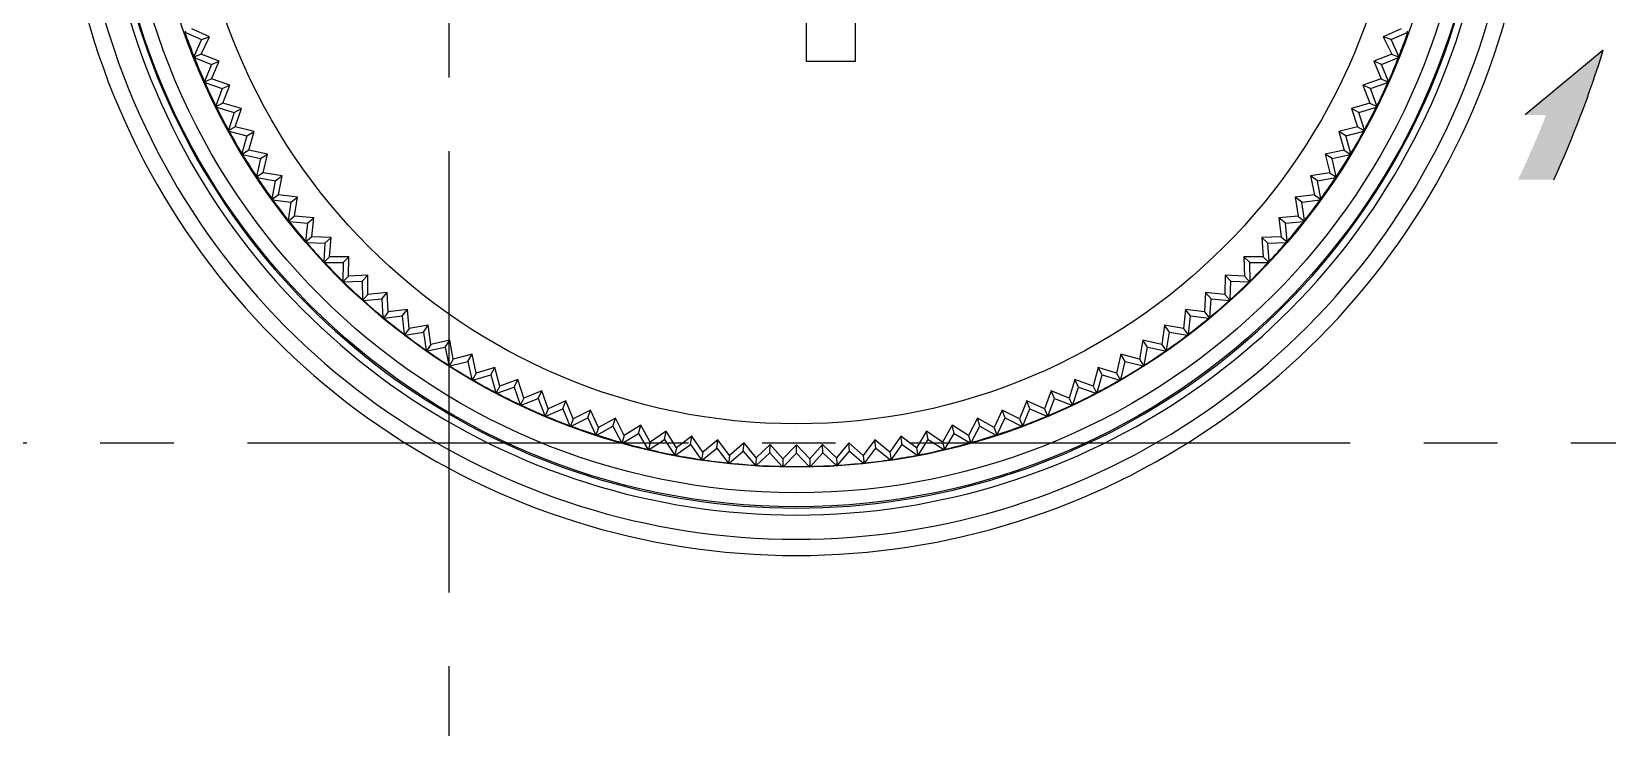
# Model space of a CAD drawing. Extents: x -329 to 5579, y -1942 to 3105.
# Drawn here: x 2122.11 to 2156.13, y -1506.68 to -1491.67 of the extents above; entities that cross this region are included whole.
import ezdxf

# ---------------------------------------------------------------- set-up
doc = ezdxf.new("R2010")
doc.units = 0
doc.linetypes.add('CENTER', pattern=[17.8, 10.75, -2.35, 2.35, -2.35])
doc.linetypes.add('CENTER2', pattern=[28.575, 19.05, -3.175, 3.175, -3.175])
doc.layers.get('0').update_dxf_attribs({"linetype": 'CONTINUOUS'})
for name, color, linetype in [('3', 112, 'CENTER'), ('KNOB_ROTARY9DXF_CONTINUOUS', 7, 'CONTINUOUS'), ('TOP_CASE-90ADXF_CONTINUOUS', 7, 'CONTINUOUS')]:
    doc.layers.add(name, color=color, linetype=linetype)

msp = doc.modelspace()

# ---------------------------------------------------------------- hatches: boundary and pattern name
h = msp.add_hatch(color=256)
h.dxf.hatch_style = 1
h.paths.add_polyline_path([(2154.971, -1494.865, 0.031781), (2156.04, -1492.065), (2154.353, -1493.465), (2154.806, -1493.465, -0.016662), (2154.199, -1494.865), (2154.971, -1494.865)], is_closed=False)

# ---------------------------------------------------------------- linework, layer by layer
msp.add_line((2156.04, -1492.065), (2154.353, -1493.465))
msp.add_arc((2133.502, -1485.065), 23.6, 335.4647, 342.7459)
at = {"layer": '3', "linetype": 'CENTER2', "ltscale": 0.5}
for p, q in [((2131.119, -1918.106), (2131.119, -1400.26)), ((2322.028, -1500.546), (1940.16, -1500.546))]:
    msp.add_line(p, q, dxfattribs=at)
at = {"layer": 'KNOB_ROTARY9DXF_CONTINUOUS', "color": 7, "linetype": 'CONTINUOUS'}
for p, q in [((2139.886, -1487.59), (2139.886, -1492.315)), ((2138.836, -1492.315), (2138.836, -1488.333)), ((2125.415, -1491.677), (2125.44, -1491.655)), ((2125.415, -1491.677), (2125.778, -1491.841)), ((2125.948, -1491.778), (2125.564, -1491.611)), ((2125.778, -1491.841), (2125.61, -1492.202)), ((2125.766, -1492.154), (2125.948, -1491.778)), ((2125.778, -1491.841), (2125.948, -1491.778)), ((2151.673, -1491.611), (2151.29, -1491.778)), ((2151.46, -1491.841), (2151.29, -1491.778)), ((2151.29, -1491.778), (2151.472, -1492.154)), ((2151.46, -1491.841), (2151.823, -1491.677)), ((2151.628, -1492.202), (2151.46, -1491.841)), ((2151.798, -1491.655), (2151.823, -1491.677)), ((2125.643, -1492.203), (2125.61, -1492.202)), ((2125.62, -1492.226), (2125.643, -1492.203)), ((2125.62, -1492.226), (2125.989, -1492.374)), ((2125.766, -1492.154), (2125.643, -1492.203)), ((2126.156, -1492.304), (2125.766, -1492.154)), ((2151.472, -1492.154), (2151.082, -1492.304)), ((2151.248, -1492.374), (2151.618, -1492.226)), ((2151.472, -1492.154), (2151.594, -1492.203)), ((2151.628, -1492.202), (2151.594, -1492.203)), ((2151.594, -1492.203), (2151.618, -1492.226)), ((2125.989, -1492.374), (2125.837, -1492.742)), ((2125.989, -1492.374), (2126.156, -1492.304)), ((2125.99, -1492.688), (2126.156, -1492.304)), ((2139.886, -1492.315), (2138.836, -1492.315)), ((2151.248, -1492.374), (2151.082, -1492.304)), ((2151.082, -1492.304), (2151.247, -1492.688)), ((2151.401, -1492.742), (2151.248, -1492.374)), ((2125.87, -1492.741), (2125.837, -1492.742)), ((2125.847, -1492.766), (2125.87, -1492.741)), ((2125.847, -1492.766), (2126.223, -1492.898)), ((2125.99, -1492.688), (2125.87, -1492.741)), ((2126.386, -1492.821), (2125.99, -1492.688)), ((2126.223, -1492.898), (2126.085, -1493.272)), ((2126.223, -1492.898), (2126.386, -1492.821)), ((2126.237, -1493.212), (2126.386, -1492.821)), ((2151.247, -1492.688), (2150.851, -1492.821)), ((2151.015, -1492.898), (2150.851, -1492.821)), ((2150.851, -1492.821), (2151.001, -1493.212)), ((2151.015, -1492.898), (2151.39, -1492.766)), ((2151.152, -1493.272), (2151.015, -1492.898)), ((2151.247, -1492.688), (2151.368, -1492.741)), ((2151.401, -1492.742), (2151.368, -1492.741)), ((2151.368, -1492.741), (2151.39, -1492.766)), ((2126.119, -1493.27), (2126.085, -1493.272)), ((2126.097, -1493.296), (2126.119, -1493.27)), ((2126.097, -1493.296), (2126.478, -1493.412)), ((2126.237, -1493.212), (2126.119, -1493.27)), ((2126.638, -1493.329), (2126.237, -1493.212)), ((2151.001, -1493.212), (2150.6, -1493.329)), ((2150.76, -1493.412), (2151.14, -1493.296)), ((2151.001, -1493.212), (2151.119, -1493.27)), ((2151.152, -1493.272), (2151.119, -1493.27)), ((2151.119, -1493.27), (2151.14, -1493.296)), ((2126.478, -1493.412), (2126.356, -1493.791)), ((2126.478, -1493.412), (2126.638, -1493.329)), ((2126.505, -1493.725), (2126.638, -1493.329)), ((2150.76, -1493.412), (2150.6, -1493.329)), ((2150.6, -1493.329), (2150.732, -1493.725)), ((2150.881, -1493.791), (2150.76, -1493.412)), ((2126.39, -1493.788), (2126.356, -1493.791)), ((2126.369, -1493.815), (2126.39, -1493.788)), ((2126.369, -1493.815), (2126.754, -1493.915)), ((2126.505, -1493.725), (2126.39, -1493.788)), ((2126.911, -1493.825), (2126.505, -1493.725)), ((2126.754, -1493.915), (2126.649, -1494.299)), ((2126.754, -1493.915), (2126.911, -1493.825)), ((2126.795, -1494.226), (2126.911, -1493.825)), ((2150.732, -1493.725), (2150.327, -1493.825)), ((2150.483, -1493.915), (2150.327, -1493.825)), ((2150.327, -1493.825), (2150.443, -1494.226)), ((2150.483, -1493.915), (2150.869, -1493.815)), ((2150.589, -1494.299), (2150.483, -1493.915)), ((2150.732, -1493.725), (2150.848, -1493.788)), ((2150.881, -1493.791), (2150.848, -1493.788)), ((2150.848, -1493.788), (2150.869, -1493.815)), ((2126.682, -1494.294), (2126.649, -1494.299)), ((2126.663, -1494.322), (2126.682, -1494.294)), ((2126.663, -1494.322), (2127.052, -1494.406)), ((2126.795, -1494.226), (2126.682, -1494.294)), ((2127.204, -1494.309), (2126.795, -1494.226)), ((2127.052, -1494.406), (2127.204, -1494.309)), ((2127.105, -1494.715), (2127.204, -1494.309)), ((2150.443, -1494.226), (2150.033, -1494.309)), ((2150.186, -1494.406), (2150.033, -1494.309)), ((2150.033, -1494.309), (2150.133, -1494.715)), ((2150.186, -1494.406), (2150.575, -1494.322)), ((2150.443, -1494.226), (2150.556, -1494.294)), ((2150.589, -1494.299), (2150.556, -1494.294)), ((2150.556, -1494.294), (2150.575, -1494.322)), ((2127.052, -1494.406), (2126.962, -1494.794)), ((2150.275, -1494.794), (2150.186, -1494.406)), ((2126.995, -1494.788), (2126.962, -1494.794)), ((2126.977, -1494.816), (2126.995, -1494.788)), ((2126.977, -1494.816), (2127.369, -1494.884)), ((2127.105, -1494.715), (2126.995, -1494.788)), ((2127.518, -1494.781), (2127.105, -1494.715)), ((2127.369, -1494.884), (2127.296, -1495.275)), ((2127.369, -1494.884), (2127.518, -1494.781)), ((2127.435, -1495.19), (2127.518, -1494.781)), ((2150.133, -1494.715), (2149.72, -1494.781)), ((2149.869, -1494.884), (2149.72, -1494.781)), ((2149.72, -1494.781), (2149.802, -1495.19)), ((2149.869, -1494.884), (2150.261, -1494.816)), ((2149.942, -1495.275), (2149.869, -1494.884)), ((2150.133, -1494.715), (2150.242, -1494.788)), ((2150.275, -1494.794), (2150.242, -1494.788)), ((2150.242, -1494.788), (2150.261, -1494.816)), ((2127.329, -1495.268), (2127.296, -1495.275)), ((2127.312, -1495.297), (2127.329, -1495.268)), ((2127.312, -1495.297), (2127.706, -1495.348)), ((2127.435, -1495.19), (2127.329, -1495.268)), ((2127.85, -1495.239), (2127.435, -1495.19)), ((2127.706, -1495.348), (2127.85, -1495.239)), ((2127.785, -1495.652), (2127.85, -1495.239)), ((2149.802, -1495.19), (2149.387, -1495.239)), ((2149.531, -1495.348), (2149.387, -1495.239)), ((2149.387, -1495.239), (2149.452, -1495.652)), ((2149.531, -1495.348), (2149.926, -1495.297)), ((2149.802, -1495.19), (2149.909, -1495.268)), ((2149.942, -1495.275), (2149.909, -1495.268)), ((2149.909, -1495.268), (2149.926, -1495.297)), ((2127.706, -1495.348), (2127.65, -1495.742)), ((2127.785, -1495.652), (2127.682, -1495.734)), ((2128.202, -1495.683), (2127.785, -1495.652)), ((2128.063, -1495.798), (2128.202, -1495.683)), ((2128.155, -1496.098), (2128.202, -1495.683)), ((2149.452, -1495.652), (2149.036, -1495.683)), ((2149.175, -1495.798), (2149.036, -1495.683)), ((2149.036, -1495.683), (2149.083, -1496.098)), ((2149.452, -1495.652), (2149.556, -1495.734)), ((2149.588, -1495.742), (2149.531, -1495.348)), ((2127.682, -1495.734), (2127.65, -1495.742)), ((2127.666, -1495.763), (2127.682, -1495.734)), ((2127.666, -1495.763), (2128.063, -1495.798)), ((2128.063, -1495.798), (2128.023, -1496.194)), ((2149.175, -1495.798), (2149.571, -1495.763)), ((2149.215, -1496.194), (2149.175, -1495.798)), ((2149.588, -1495.742), (2149.556, -1495.734)), ((2149.556, -1495.734), (2149.571, -1495.763)), ((2128.055, -1496.184), (2128.023, -1496.194)), ((2128.04, -1496.214), (2128.055, -1496.184)), ((2128.04, -1496.214), (2128.438, -1496.232)), ((2128.155, -1496.098), (2128.055, -1496.184)), ((2128.572, -1496.111), (2128.155, -1496.098)), ((2128.438, -1496.232), (2128.414, -1496.63)), ((2128.438, -1496.232), (2128.572, -1496.111)), ((2128.542, -1496.528), (2128.572, -1496.111)), ((2149.083, -1496.098), (2148.666, -1496.111)), ((2148.8, -1496.232), (2148.666, -1496.111)), ((2148.666, -1496.111), (2148.696, -1496.528)), ((2148.8, -1496.232), (2149.198, -1496.214)), ((2148.823, -1496.63), (2148.8, -1496.232)), ((2149.083, -1496.098), (2149.183, -1496.184)), ((2149.183, -1496.184), (2149.198, -1496.214)), ((2149.215, -1496.194), (2149.183, -1496.184)), ((2128.446, -1496.618), (2128.414, -1496.63)), ((2128.432, -1496.649), (2128.446, -1496.618)), ((2128.432, -1496.649), (2128.831, -1496.651)), ((2128.542, -1496.528), (2128.446, -1496.618)), ((2128.96, -1496.524), (2128.542, -1496.528)), ((2128.831, -1496.651), (2128.824, -1497.049)), ((2128.831, -1496.651), (2128.96, -1496.524)), ((2128.947, -1496.942), (2128.96, -1496.524)), ((2148.407, -1496.651), (2148.278, -1496.524)), ((2148.696, -1496.528), (2148.278, -1496.524)), ((2148.278, -1496.524), (2148.291, -1496.942)), ((2148.407, -1496.651), (2148.805, -1496.649)), ((2148.414, -1497.049), (2148.407, -1496.651)), ((2148.696, -1496.528), (2148.792, -1496.618)), ((2148.792, -1496.618), (2148.805, -1496.649)), ((2148.823, -1496.63), (2148.792, -1496.618)), ((2128.855, -1497.036), (2128.824, -1497.049)), ((2128.843, -1497.067), (2128.855, -1497.036)), ((2128.947, -1496.942), (2128.855, -1497.036)), ((2129.364, -1496.92), (2128.947, -1496.942)), ((2129.241, -1497.052), (2129.364, -1496.92)), ((2129.369, -1497.338), (2129.364, -1496.92)), ((2147.873, -1496.92), (2147.869, -1497.338)), ((2147.997, -1497.052), (2147.873, -1496.92)), ((2148.291, -1496.942), (2147.873, -1496.92)), ((2148.291, -1496.942), (2148.383, -1497.036)), ((2148.383, -1497.036), (2148.395, -1497.067)), ((2148.414, -1497.049), (2148.383, -1497.036)), ((2128.843, -1497.067), (2129.241, -1497.052)), ((2129.241, -1497.052), (2129.251, -1497.45)), ((2129.369, -1497.338), (2129.281, -1497.436)), ((2129.785, -1497.299), (2129.369, -1497.338)), ((2129.667, -1497.436), (2129.785, -1497.299)), ((2129.807, -1497.716), (2129.785, -1497.299)), ((2147.453, -1497.299), (2147.43, -1497.716)), ((2147.571, -1497.436), (2147.453, -1497.299)), ((2147.869, -1497.338), (2147.453, -1497.299)), ((2147.869, -1497.338), (2147.957, -1497.436)), ((2147.987, -1497.45), (2147.997, -1497.052)), ((2147.997, -1497.052), (2148.395, -1497.067)), ((2129.281, -1497.436), (2129.251, -1497.45)), ((2129.27, -1497.468), (2129.281, -1497.436)), ((2129.27, -1497.468), (2129.667, -1497.436)), ((2129.667, -1497.436), (2129.694, -1497.833)), ((2129.807, -1497.716), (2129.723, -1497.818)), ((2130.221, -1497.66), (2129.807, -1497.716)), ((2130.109, -1497.802), (2130.221, -1497.66)), ((2130.261, -1498.076), (2130.221, -1497.66)), ((2147.016, -1497.66), (2146.976, -1498.076)), ((2147.129, -1497.802), (2147.016, -1497.66)), ((2147.43, -1497.716), (2147.016, -1497.66)), ((2147.43, -1497.716), (2147.514, -1497.818)), ((2147.544, -1497.833), (2147.571, -1497.436)), ((2147.571, -1497.436), (2147.967, -1497.468)), ((2147.957, -1497.436), (2147.967, -1497.468)), ((2147.987, -1497.45), (2147.957, -1497.436)), ((2129.723, -1497.818), (2129.694, -1497.833)), ((2129.714, -1497.85), (2130.109, -1497.802)), ((2129.714, -1497.85), (2129.723, -1497.818)), ((2130.109, -1497.802), (2130.152, -1498.198)), ((2130.672, -1498.003), (2130.261, -1498.076)), ((2130.566, -1498.149), (2130.672, -1498.003)), ((2130.73, -1498.416), (2130.672, -1498.003)), ((2146.565, -1498.003), (2146.508, -1498.416)), ((2146.671, -1498.149), (2146.565, -1498.003)), ((2146.976, -1498.076), (2146.565, -1498.003)), ((2147.085, -1498.198), (2147.129, -1497.802)), ((2147.129, -1497.802), (2147.524, -1497.85)), ((2147.514, -1497.818), (2147.524, -1497.85)), ((2147.544, -1497.833), (2147.514, -1497.818)), ((2130.181, -1498.181), (2130.152, -1498.198)), ((2130.173, -1498.214), (2130.566, -1498.149)), ((2130.173, -1498.214), (2130.181, -1498.181)), ((2130.261, -1498.076), (2130.181, -1498.181)), ((2130.566, -1498.149), (2130.626, -1498.542)), ((2131.137, -1498.326), (2130.73, -1498.416)), ((2131.037, -1498.476), (2131.137, -1498.326)), ((2131.212, -1498.737), (2131.137, -1498.326)), ((2146.1, -1498.326), (2146.026, -1498.737)), ((2146.2, -1498.476), (2146.1, -1498.326)), ((2146.508, -1498.416), (2146.1, -1498.326)), ((2146.612, -1498.542), (2146.671, -1498.149)), ((2146.671, -1498.149), (2147.064, -1498.214)), ((2146.976, -1498.076), (2147.056, -1498.181)), ((2147.056, -1498.181), (2147.064, -1498.214)), ((2147.085, -1498.198), (2147.056, -1498.181)), ((2130.654, -1498.525), (2130.626, -1498.542)), ((2130.648, -1498.557), (2131.037, -1498.476)), ((2130.648, -1498.557), (2130.654, -1498.525)), ((2130.73, -1498.416), (2130.654, -1498.525)), ((2131.037, -1498.476), (2131.114, -1498.867)), ((2131.212, -1498.737), (2131.141, -1498.848)), ((2131.616, -1498.629), (2131.212, -1498.737)), ((2131.522, -1498.784), (2131.616, -1498.629)), ((2131.707, -1499.037), (2131.616, -1498.629)), ((2145.622, -1498.629), (2145.531, -1499.037)), ((2145.716, -1498.784), (2145.622, -1498.629)), ((2146.026, -1498.737), (2145.622, -1498.629)), ((2146.026, -1498.737), (2146.096, -1498.848)), ((2146.124, -1498.867), (2146.2, -1498.476)), ((2146.2, -1498.476), (2146.59, -1498.557)), ((2146.508, -1498.416), (2146.583, -1498.525)), ((2146.612, -1498.542), (2146.583, -1498.525)), ((2146.583, -1498.525), (2146.59, -1498.557)), ((2131.141, -1498.848), (2131.114, -1498.867)), ((2131.136, -1498.881), (2131.522, -1498.784)), ((2131.136, -1498.881), (2131.141, -1498.848)), ((2131.522, -1498.784), (2131.614, -1499.171)), ((2131.637, -1499.184), (2132.019, -1499.071)), ((2131.707, -1499.037), (2131.641, -1499.151)), ((2132.106, -1498.912), (2131.707, -1499.037)), ((2132.019, -1499.071), (2132.106, -1498.912)), ((2132.019, -1499.071), (2132.127, -1499.454)), ((2132.214, -1499.316), (2132.106, -1498.912)), ((2145.132, -1498.912), (2145.023, -1499.316)), ((2145.11, -1499.454), (2145.219, -1499.071)), ((2145.219, -1499.071), (2145.132, -1498.912)), ((2145.531, -1499.037), (2145.132, -1498.912)), ((2145.219, -1499.071), (2145.6, -1499.184)), ((2145.531, -1499.037), (2145.596, -1499.151)), ((2145.623, -1499.171), (2145.716, -1498.784)), ((2145.716, -1498.784), (2146.102, -1498.881)), ((2146.124, -1498.867), (2146.096, -1498.848)), ((2146.096, -1498.848), (2146.102, -1498.881)), ((2131.641, -1499.151), (2131.614, -1499.171)), ((2131.637, -1499.184), (2131.641, -1499.151)), ((2132.151, -1499.466), (2132.527, -1499.337)), ((2132.214, -1499.316), (2132.153, -1499.433)), ((2132.608, -1499.175), (2132.214, -1499.316)), ((2132.527, -1499.337), (2132.608, -1499.175)), ((2132.527, -1499.337), (2132.652, -1499.715)), ((2132.733, -1499.573), (2132.608, -1499.175)), ((2133.12, -1499.416), (2132.733, -1499.573)), ((2133.047, -1499.581), (2133.12, -1499.416)), ((2133.262, -1499.809), (2133.12, -1499.416)), ((2144.118, -1499.416), (2143.976, -1499.809)), ((2144.191, -1499.581), (2144.118, -1499.416)), ((2144.505, -1499.573), (2144.118, -1499.416)), ((2144.63, -1499.175), (2144.505, -1499.573)), ((2144.586, -1499.715), (2144.71, -1499.337)), ((2144.71, -1499.337), (2144.63, -1499.175)), ((2145.023, -1499.316), (2144.63, -1499.175)), ((2144.71, -1499.337), (2145.087, -1499.466)), ((2145.023, -1499.316), (2145.084, -1499.433)), ((2145.623, -1499.171), (2145.596, -1499.151)), ((2145.596, -1499.151), (2145.6, -1499.184)), ((2132.153, -1499.433), (2132.127, -1499.454)), ((2132.151, -1499.466), (2132.153, -1499.433)), ((2132.677, -1499.692), (2132.652, -1499.715)), ((2132.676, -1499.726), (2133.047, -1499.581)), ((2132.676, -1499.726), (2132.677, -1499.692)), ((2132.733, -1499.573), (2132.677, -1499.692)), ((2133.047, -1499.581), (2133.187, -1499.953)), ((2133.642, -1499.635), (2133.262, -1499.809)), ((2133.576, -1499.803), (2133.642, -1499.635)), ((2133.8, -1500.022), (2133.642, -1499.635)), ((2143.596, -1499.635), (2143.437, -1500.022)), ((2143.662, -1499.803), (2143.596, -1499.635)), ((2143.976, -1499.809), (2143.596, -1499.635)), ((2144.051, -1499.953), (2144.191, -1499.581)), ((2144.191, -1499.581), (2144.562, -1499.726)), ((2144.505, -1499.573), (2144.561, -1499.692)), ((2144.561, -1499.692), (2144.562, -1499.726)), ((2144.586, -1499.715), (2144.561, -1499.692)), ((2145.084, -1499.433), (2145.087, -1499.466)), ((2145.11, -1499.454), (2145.084, -1499.433)), ((2133.211, -1499.93), (2133.187, -1499.953)), ((2133.211, -1499.964), (2133.576, -1499.803)), ((2133.262, -1499.809), (2133.211, -1499.93)), ((2133.211, -1499.964), (2133.211, -1499.93)), ((2133.576, -1499.803), (2133.731, -1500.17)), ((2133.8, -1500.022), (2133.754, -1500.145)), ((2133.756, -1500.179), (2134.113, -1500.003)), ((2134.173, -1499.832), (2133.8, -1500.022)), ((2134.113, -1500.003), (2134.173, -1499.832)), ((2134.113, -1500.003), (2134.284, -1500.363)), ((2134.347, -1500.212), (2134.173, -1499.832)), ((2134.711, -1500.007), (2134.347, -1500.212)), ((2134.659, -1500.181), (2134.711, -1500.007)), ((2134.901, -1500.38), (2134.711, -1500.007)), ((2142.526, -1500.007), (2142.336, -1500.38)), ((2142.579, -1500.181), (2142.526, -1500.007)), ((2142.891, -1500.212), (2142.526, -1500.007)), ((2143.065, -1499.832), (2142.891, -1500.212)), ((2142.953, -1500.363), (2143.124, -1500.003)), ((2143.124, -1500.003), (2143.065, -1499.832)), ((2143.437, -1500.022), (2143.065, -1499.832)), ((2143.124, -1500.003), (2143.482, -1500.179)), ((2143.437, -1500.022), (2143.483, -1500.145)), ((2143.506, -1500.17), (2143.662, -1499.803)), ((2143.662, -1499.803), (2144.026, -1499.964)), ((2143.976, -1499.809), (2144.027, -1499.93)), ((2144.027, -1499.93), (2144.026, -1499.964)), ((2144.051, -1499.953), (2144.027, -1499.93)), ((2133.754, -1500.145), (2133.731, -1500.17)), ((2133.756, -1500.179), (2133.754, -1500.145)), ((2134.306, -1500.338), (2134.284, -1500.363)), ((2134.347, -1500.212), (2134.306, -1500.338)), ((2134.309, -1500.371), (2134.306, -1500.338)), ((2134.309, -1500.371), (2134.659, -1500.181)), ((2134.659, -1500.181), (2134.845, -1500.533)), ((2134.901, -1500.38), (2134.866, -1500.506)), ((2134.87, -1500.54), (2135.212, -1500.335)), ((2135.257, -1500.16), (2134.901, -1500.38)), ((2135.212, -1500.335), (2135.257, -1500.16)), ((2135.212, -1500.335), (2135.412, -1500.679)), ((2135.462, -1500.523), (2135.257, -1500.16)), ((2135.808, -1500.289), (2135.462, -1500.523)), ((2135.77, -1500.466), (2135.808, -1500.289)), ((2136.029, -1500.644), (2135.808, -1500.289)), ((2136.364, -1500.395), (2136.029, -1500.644)), ((2136.334, -1500.573), (2136.364, -1500.395)), ((2136.599, -1500.74), (2136.364, -1500.395)), ((2140.873, -1500.395), (2140.638, -1500.74)), ((2140.904, -1500.573), (2140.873, -1500.395)), ((2141.209, -1500.644), (2140.873, -1500.395)), ((2141.43, -1500.289), (2141.209, -1500.644)), ((2141.467, -1500.466), (2141.43, -1500.289)), ((2141.775, -1500.523), (2141.43, -1500.289)), ((2141.981, -1500.16), (2141.775, -1500.523)), ((2141.825, -1500.679), (2142.026, -1500.335)), ((2142.026, -1500.335), (2141.981, -1500.16)), ((2142.336, -1500.38), (2141.981, -1500.16)), ((2142.026, -1500.335), (2142.367, -1500.54)), ((2142.336, -1500.38), (2142.372, -1500.506)), ((2142.393, -1500.533), (2142.579, -1500.181)), ((2142.579, -1500.181), (2142.928, -1500.371)), ((2142.891, -1500.212), (2142.931, -1500.338)), ((2142.931, -1500.338), (2142.928, -1500.371)), ((2142.953, -1500.363), (2142.931, -1500.338)), ((2143.483, -1500.145), (2143.482, -1500.179)), ((2143.506, -1500.17), (2143.483, -1500.145)), ((2134.866, -1500.506), (2134.845, -1500.533)), ((2134.87, -1500.54), (2134.866, -1500.506)), ((2135.432, -1500.652), (2135.412, -1500.679)), ((2135.462, -1500.523), (2135.432, -1500.652)), ((2135.438, -1500.685), (2135.432, -1500.652)), ((2135.438, -1500.685), (2135.77, -1500.466)), ((2135.77, -1500.466), (2135.985, -1500.801)), ((2136.004, -1500.773), (2135.985, -1500.801)), ((2136.029, -1500.644), (2136.004, -1500.773)), ((2136.011, -1500.806), (2136.004, -1500.773)), ((2136.011, -1500.806), (2136.334, -1500.573)), ((2136.334, -1500.573), (2136.563, -1500.899)), ((2136.599, -1500.74), (2136.58, -1500.871)), ((2136.589, -1500.903), (2136.902, -1500.657)), ((2136.924, -1500.478), (2136.599, -1500.74)), ((2136.902, -1500.657), (2136.924, -1500.478)), ((2136.902, -1500.657), (2137.144, -1500.973)), ((2137.174, -1500.813), (2136.924, -1500.478)), ((2137.17, -1500.976), (2137.472, -1500.717)), ((2137.488, -1500.537), (2137.174, -1500.813)), ((2137.472, -1500.717), (2137.488, -1500.537)), ((2137.472, -1500.717), (2137.727, -1501.023)), ((2137.751, -1500.861), (2137.488, -1500.537)), ((2138.053, -1500.573), (2137.751, -1500.861)), ((2137.754, -1501.025), (2138.045, -1500.753)), ((2138.045, -1500.753), (2138.053, -1500.573)), ((2138.045, -1500.753), (2138.313, -1501.048)), ((2138.329, -1500.886), (2138.053, -1500.573)), ((2138.619, -1500.584), (2138.329, -1500.886)), ((2138.339, -1501.049), (2138.619, -1500.765)), ((2138.619, -1500.765), (2138.619, -1500.584)), ((2138.908, -1500.886), (2138.619, -1500.584)), ((2138.619, -1500.765), (2138.898, -1501.049)), ((2139.185, -1500.573), (2138.908, -1500.886)), ((2138.925, -1501.048), (2139.193, -1500.753)), ((2139.193, -1500.753), (2139.185, -1500.573)), ((2139.487, -1500.861), (2139.185, -1500.573)), ((2139.193, -1500.753), (2139.484, -1501.025)), ((2139.75, -1500.537), (2139.487, -1500.861)), ((2139.51, -1501.023), (2139.765, -1500.717)), ((2139.765, -1500.717), (2139.75, -1500.537)), ((2140.064, -1500.813), (2139.75, -1500.537)), ((2139.765, -1500.717), (2140.068, -1500.976)), ((2140.313, -1500.478), (2140.064, -1500.813)), ((2140.094, -1500.973), (2140.336, -1500.657)), ((2140.336, -1500.657), (2140.313, -1500.478)), ((2140.638, -1500.74), (2140.313, -1500.478)), ((2140.336, -1500.657), (2140.649, -1500.903)), ((2140.638, -1500.74), (2140.657, -1500.871)), ((2140.675, -1500.899), (2140.904, -1500.573)), ((2140.904, -1500.573), (2141.227, -1500.806)), ((2141.209, -1500.644), (2141.234, -1500.773)), ((2141.234, -1500.773), (2141.227, -1500.806)), ((2141.253, -1500.801), (2141.234, -1500.773)), ((2141.253, -1500.801), (2141.467, -1500.466)), ((2141.467, -1500.466), (2141.8, -1500.685)), ((2141.775, -1500.523), (2141.806, -1500.652)), ((2141.806, -1500.652), (2141.8, -1500.685)), ((2141.825, -1500.679), (2141.806, -1500.652)), ((2142.372, -1500.506), (2142.367, -1500.54)), ((2142.393, -1500.533), (2142.372, -1500.506)), ((2136.58, -1500.871), (2136.563, -1500.899)), ((2136.589, -1500.903), (2136.58, -1500.871)), ((2137.16, -1500.944), (2137.144, -1500.973)), ((2137.174, -1500.813), (2137.16, -1500.944)), ((2137.17, -1500.976), (2137.16, -1500.944)), ((2137.743, -1500.993), (2137.727, -1501.023)), ((2137.751, -1500.861), (2137.743, -1500.993)), ((2137.754, -1501.025), (2137.743, -1500.993)), ((2138.327, -1501.018), (2138.313, -1501.048)), ((2138.329, -1500.886), (2138.327, -1501.018)), ((2138.327, -1501.018), (2138.339, -1501.049)), ((2138.911, -1501.018), (2138.898, -1501.049)), ((2138.908, -1500.886), (2138.911, -1501.018)), ((2138.925, -1501.048), (2138.911, -1501.018)), ((2139.495, -1500.993), (2139.484, -1501.025)), ((2139.487, -1500.861), (2139.495, -1500.993)), ((2139.51, -1501.023), (2139.495, -1500.993)), ((2140.064, -1500.813), (2140.078, -1500.944)), ((2140.078, -1500.944), (2140.068, -1500.976)), ((2140.094, -1500.973), (2140.078, -1500.944)), ((2140.657, -1500.871), (2140.649, -1500.903)), ((2140.675, -1500.899), (2140.657, -1500.871))]:
    msp.add_line(p, q, dxfattribs=at)
for radius in [14, 13.065]:
    msp.add_circle((2138.619, -1487.065), radius, dxfattribs=at)
for start, end in [(199.2542, 201.5458), (338.4542, 340.7458), (201.6542, 203.9458), (336.0542, 338.3458), (204.0542, 206.3458), (333.6542, 335.9458), (206.4542, 208.7458), (331.2542, 333.5458), (208.8542, 211.1458), (328.8542, 331.1458), (211.2542, 213.5458), (326.4542, 328.7458), (213.6542, 215.9458), (324.0542, 326.3458), (216.0542, 218.3458), (321.6542, 323.9458), (218.4542, 220.7458), (319.2542, 321.5458), (220.8542, 223.1458), (316.8542, 319.1458), (223.2542, 225.5458), (314.4542, 316.7458), (225.6542, 227.9458), (312.0542, 314.3458), (228.0542, 230.3458), (309.6542, 311.9458), (230.4542, 232.7458), (307.2542, 309.5458), (232.8542, 235.1458), (304.8542, 307.1458), (235.2542, 237.5458), (302.4542, 304.7458), (237.6542, 239.9458), (300.0542, 302.3458), (240.0542, 242.3458), (297.6542, 299.9458), (242.4542, 244.7458), (244.8542, 247.1458), (292.8542, 295.1458), (295.2542, 297.5458), (247.2542, 249.5458), (290.4542, 292.7458), (249.6542, 251.9458), (252.0542, 254.3458), (285.6542, 287.9458), (288.0542, 290.3458), (254.4542, 256.7458), (256.8542, 259.1458), (280.8542, 283.1458), (283.2542, 285.5458), (259.2542, 261.5458), (261.6542, 263.9458), (264.0542, 266.3458), (266.4542, 268.7458), (268.8542, 271.1458), (271.2542, 273.5458), (273.6542, 275.9458), (276.0542, 278.3458), (278.4542, 280.7458)]:
    msp.add_arc((2138.619, -1487.065), 13.986, start, end, dxfattribs=at)
at = {"layer": 'TOP_CASE-90ADXF_CONTINUOUS', "color": 7, "linetype": 'CONTINUOUS'}
for radius in [14.853, 14.553]:
    msp.add_circle((2138.619, -1487.065), radius, dxfattribs=at)
for radius, start, end in [(15.905, 131.8758, 48.1242), (15.554, 131.8652, 48.1244), (15.032, 131.7898, 48.2071), (14.882, 131.7907, 48.2093)]:
    msp.add_arc((2138.619, -1487.065), radius, start, end, dxfattribs=at)

doc.saveas('drawing.dxf')
